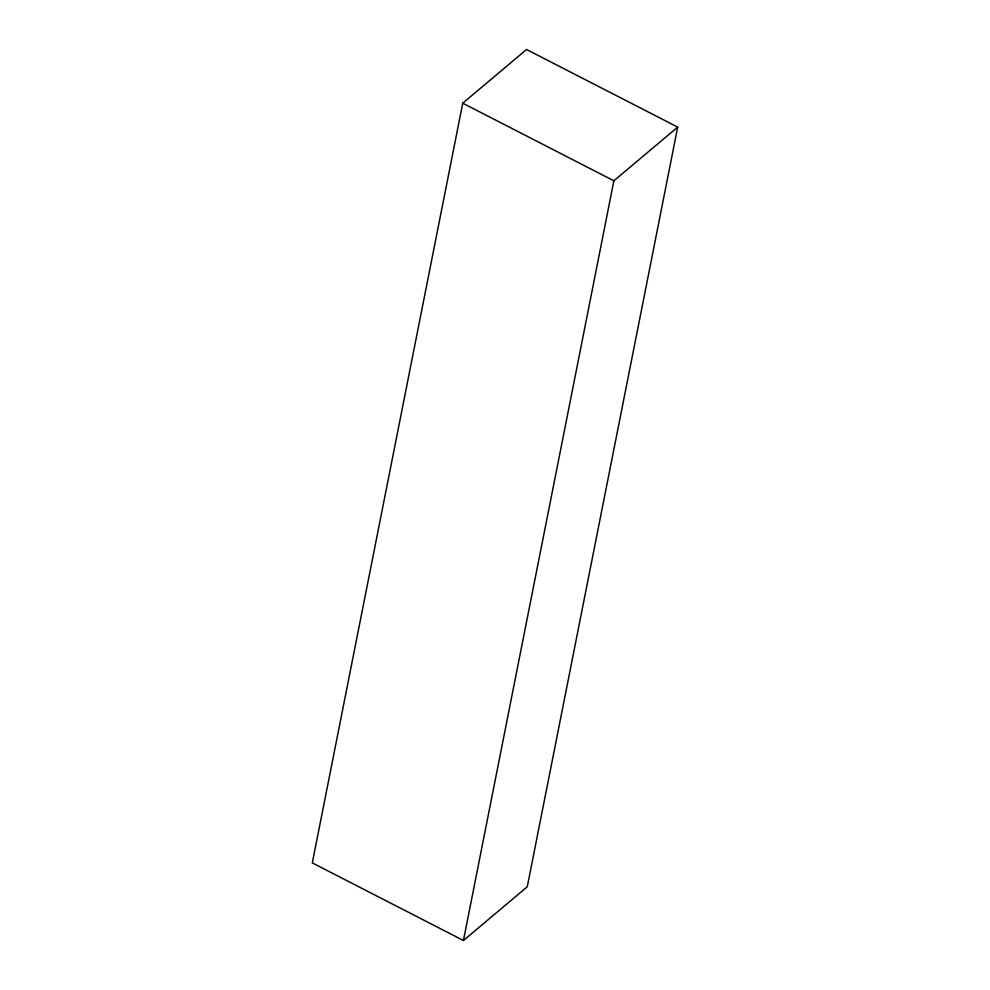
<?xml version="1.0" encoding="UTF-8"?>
<svg xmlns="http://www.w3.org/2000/svg" width="990" height="990" viewBox="0 0 990 990"><rect width="100%" height="100%" fill="white"/><g stroke="black" fill="none" stroke-linecap="round" stroke-linejoin="round"><path stroke-width="1.49" d="M462.738 103.195L312.308 862.896L463.444 940.5L527.262 886.805L677.692 127.104L526.556 49.5L462.738 103.195L613.874 180.799L677.692 127.104M463.444 940.5L613.874 180.799"/></g></svg>
